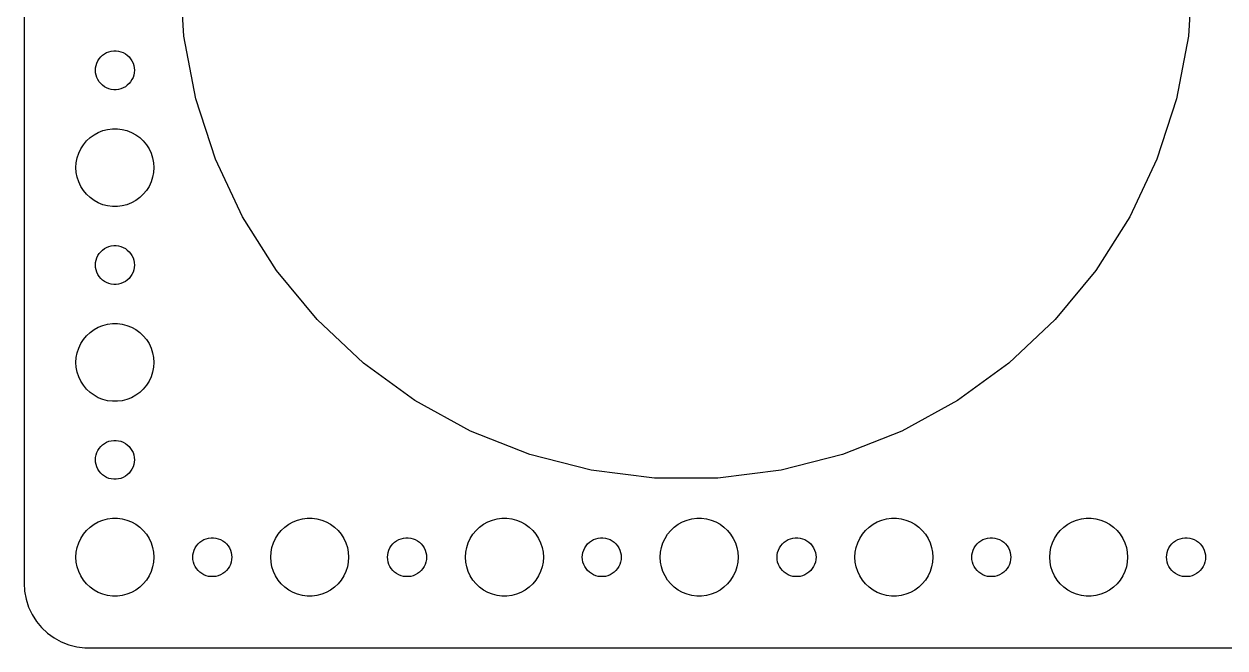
# Model space of a CAD drawing. Header units: metres. Extents: x -217 to 217, y -52 to 52.
# Drawn here: x -217 to -124.5, y -52 to -3.9 of the extents above; entities that cross this region are included whole.
import ezdxf

# ---------------------------------------------------------------- set-up
doc = ezdxf.new("R2010")
doc.units = ezdxf.units.M

msp = doc.modelspace()

# ---------------------------------------------------------------- linework, layer by layer
for p, q in [((-217, 47), (-217, -47)), ((-204.692, -4.88799), (-205, 0)), ((-127, 0), (-127.308, -4.88799)), ((-203.775, -9.6989), (-204.692, -4.88799)), ((-127.308, -4.88799), (-128.225, -9.6989)), ((-211.214, -6.61832), (-211.093, -6.47318)), ((-211.093, -6.47318), (-210.956, -6.34422)), ((-210.956, -6.34422), (-210.804, -6.23351)), ((-210.804, -6.23351), (-210.639, -6.14275)), ((-210.639, -6.14275), (-210.464, -6.07341)), ((-210.464, -6.07341), (-210.281, -6.02657)), ((-210.281, -6.02657), (-210.094, -6.00294)), ((-210.094, -6.00294), (-209.906, -6.00294)), ((-209.906, -6.00294), (-209.719, -6.02657)), ((-209.719, -6.02657), (-209.536, -6.07341)), ((-209.536, -6.07341), (-209.361, -6.14275)), ((-209.361, -6.14275), (-209.196, -6.23351)), ((-209.196, -6.23351), (-209.044, -6.34422)), ((-209.044, -6.34422), (-208.907, -6.47318)), ((-208.907, -6.47318), (-208.786, -6.61832)), ((-211.5, -7.5), (-211.488, -7.312)), ((-211.488, -7.312), (-211.453, -7.12695)), ((-211.453, -7.12695), (-211.395, -6.9478)), ((-211.395, -6.9478), (-211.314, -6.77736)), ((-211.314, -6.77736), (-211.214, -6.61832)), ((-208.786, -6.61832), (-208.686, -6.77736)), ((-208.686, -6.77736), (-208.605, -6.9478)), ((-208.605, -6.9478), (-208.547, -7.12695)), ((-208.547, -7.12695), (-208.512, -7.312)), ((-208.512, -7.312), (-208.5, -7.5)), ((-211.488, -7.68799), (-211.5, -7.5)), ((-211.453, -7.87303), (-211.488, -7.68799)), ((-211.395, -8.05219), (-211.453, -7.87303)), ((-211.314, -8.22263), (-211.395, -8.05219)), ((-211.214, -8.38167), (-211.314, -8.22263)), ((-208.686, -8.22263), (-208.786, -8.38167)), ((-208.605, -8.05219), (-208.686, -8.22263)), ((-208.547, -7.87303), (-208.605, -8.05219)), ((-208.512, -7.68799), (-208.547, -7.87303)), ((-208.5, -7.5), (-208.512, -7.68799)), ((-211.093, -8.52681), (-211.214, -8.38167)), ((-210.956, -8.65576), (-211.093, -8.52681)), ((-210.804, -8.76648), (-210.956, -8.65576)), ((-210.639, -8.85724), (-210.804, -8.76648)), ((-210.464, -8.92657), (-210.639, -8.85724)), ((-210.281, -8.97342), (-210.464, -8.92657)), ((-210.094, -8.99704), (-210.281, -8.97342)), ((-209.906, -8.99704), (-210.094, -8.99704)), ((-209.719, -8.97342), (-209.906, -8.99704)), ((-209.536, -8.92657), (-209.719, -8.97342)), ((-209.361, -8.85724), (-209.536, -8.92657)), ((-209.196, -8.76648), (-209.361, -8.85724)), ((-209.044, -8.65576), (-209.196, -8.76648)), ((-208.907, -8.52681), (-209.044, -8.65576)), ((-208.786, -8.38167), (-208.907, -8.52681)), ((-202.261, -14.3569), (-203.775, -9.6989)), ((-128.225, -9.6989), (-129.739, -14.3569)), ((-210.562, -12.0531), (-210.188, -12.0059)), ((-210.188, -12.0059), (-209.812, -12.0059)), ((-209.812, -12.0059), (-209.438, -12.0531)), ((-212.427, -13.2366), (-212.187, -12.9464)), ((-212.187, -12.9464), (-211.912, -12.6884)), ((-211.912, -12.6884), (-211.607, -12.467)), ((-211.607, -12.467), (-211.277, -12.2855)), ((-211.277, -12.2855), (-210.927, -12.1468)), ((-210.927, -12.1468), (-210.562, -12.0531)), ((-209.438, -12.0531), (-209.073, -12.1468)), ((-209.073, -12.1468), (-208.723, -12.2855)), ((-208.723, -12.2855), (-208.393, -12.467)), ((-208.393, -12.467), (-208.088, -12.6884)), ((-208.088, -12.6884), (-207.813, -12.9464)), ((-207.813, -12.9464), (-207.573, -13.2366)), ((-212.789, -13.8956), (-212.629, -13.5547)), ((-212.629, -13.5547), (-212.427, -13.2366)), ((-207.573, -13.2366), (-207.371, -13.5547)), ((-207.371, -13.5547), (-207.211, -13.8956)), ((-213, -15), (-212.976, -14.624)), ((-212.976, -14.624), (-212.906, -14.2539)), ((-212.906, -14.2539), (-212.789, -13.8956)), ((-207.211, -13.8956), (-207.094, -14.2539)), ((-207.094, -14.2539), (-207.024, -14.624)), ((-207.024, -14.624), (-207, -15)), ((-200.176, -18.7884), (-202.261, -14.3569)), ((-129.739, -14.3569), (-131.824, -18.7884)), ((-212.976, -15.376), (-213, -15)), ((-212.906, -15.7461), (-212.976, -15.376)), ((-207.024, -15.376), (-207.094, -15.7461)), ((-207, -15), (-207.024, -15.376)), ((-212.789, -16.1044), (-212.906, -15.7461)), ((-212.629, -16.4453), (-212.789, -16.1044)), ((-212.427, -16.7634), (-212.629, -16.4453)), ((-207.371, -16.4453), (-207.573, -16.7634)), ((-207.211, -16.1044), (-207.371, -16.4453)), ((-207.094, -15.7461), (-207.211, -16.1044)), ((-212.187, -17.0536), (-212.427, -16.7634)), ((-211.912, -17.3115), (-212.187, -17.0536)), ((-211.607, -17.533), (-211.912, -17.3115)), ((-211.277, -17.7145), (-211.607, -17.533)), ((-208.393, -17.533), (-208.723, -17.7145)), ((-208.088, -17.3115), (-208.393, -17.533)), ((-207.813, -17.0536), (-208.088, -17.3115)), ((-207.573, -16.7634), (-207.813, -17.0536)), ((-210.927, -17.8532), (-211.277, -17.7145)), ((-210.562, -17.9469), (-210.927, -17.8532)), ((-210.188, -17.9941), (-210.562, -17.9469)), ((-209.812, -17.9941), (-210.188, -17.9941)), ((-209.438, -17.9469), (-209.812, -17.9941)), ((-209.073, -17.8532), (-209.438, -17.9469)), ((-208.723, -17.7145), (-209.073, -17.8532)), ((-197.552, -22.9236), (-200.176, -18.7884)), ((-131.824, -18.7884), (-134.448, -22.9236)), ((-210.956, -21.3442), (-210.804, -21.2335)), ((-210.804, -21.2335), (-210.639, -21.1427)), ((-210.639, -21.1427), (-210.464, -21.0734)), ((-210.464, -21.0734), (-210.281, -21.0266)), ((-210.281, -21.0266), (-210.094, -21.003)), ((-210.094, -21.003), (-209.906, -21.003)), ((-209.906, -21.003), (-209.719, -21.0266)), ((-209.719, -21.0266), (-209.536, -21.0734)), ((-209.536, -21.0734), (-209.361, -21.1427)), ((-209.361, -21.1427), (-209.196, -21.2335)), ((-209.196, -21.2335), (-209.044, -21.3442)), ((-211.488, -22.312), (-211.453, -22.127)), ((-211.453, -22.127), (-211.395, -21.9478)), ((-211.395, -21.9478), (-211.314, -21.7774)), ((-211.314, -21.7774), (-211.214, -21.6183)), ((-211.214, -21.6183), (-211.093, -21.4732)), ((-211.093, -21.4732), (-210.956, -21.3442)), ((-209.044, -21.3442), (-208.907, -21.4732)), ((-208.907, -21.4732), (-208.786, -21.6183)), ((-208.786, -21.6183), (-208.686, -21.7774)), ((-208.686, -21.7774), (-208.605, -21.9478)), ((-208.605, -21.9478), (-208.547, -22.127)), ((-208.547, -22.127), (-208.512, -22.312)), ((-211.5, -22.5), (-211.488, -22.312)), ((-211.488, -22.688), (-211.5, -22.5)), ((-211.453, -22.873), (-211.488, -22.688)), ((-211.395, -23.0522), (-211.453, -22.873)), ((-211.314, -23.2226), (-211.395, -23.0522)), ((-208.605, -23.0522), (-208.686, -23.2226)), ((-208.547, -22.873), (-208.605, -23.0522)), ((-208.512, -22.688), (-208.547, -22.873)), ((-208.512, -22.312), (-208.5, -22.5)), ((-208.5, -22.5), (-208.512, -22.688)), ((-194.43, -26.6973), (-197.552, -22.9236)), ((-134.448, -22.9236), (-137.57, -26.6973)), ((-211.214, -23.3817), (-211.314, -23.2226)), ((-211.093, -23.5268), (-211.214, -23.3817)), ((-210.956, -23.6558), (-211.093, -23.5268)), ((-210.804, -23.7665), (-210.956, -23.6558)), ((-210.639, -23.8572), (-210.804, -23.7665)), ((-210.464, -23.9266), (-210.639, -23.8572)), ((-210.281, -23.9734), (-210.464, -23.9266)), ((-210.094, -23.997), (-210.281, -23.9734)), ((-209.906, -23.997), (-210.094, -23.997)), ((-209.719, -23.9734), (-209.906, -23.997)), ((-209.536, -23.9266), (-209.719, -23.9734)), ((-209.361, -23.8572), (-209.536, -23.9266)), ((-209.196, -23.7665), (-209.361, -23.8572)), ((-209.044, -23.6558), (-209.196, -23.7665)), ((-208.907, -23.5268), (-209.044, -23.6558)), ((-208.786, -23.3817), (-208.907, -23.5268)), ((-208.686, -23.2226), (-208.786, -23.3817)), ((-190.86, -30.05), (-194.43, -26.6973)), ((-137.57, -26.6973), (-141.14, -30.05)), ((-212.187, -27.9464), (-211.912, -27.6884)), ((-211.912, -27.6884), (-211.607, -27.467)), ((-211.607, -27.467), (-211.277, -27.2855)), ((-211.277, -27.2855), (-210.927, -27.1468)), ((-210.927, -27.1468), (-210.562, -27.0531)), ((-210.562, -27.0531), (-210.188, -27.0059)), ((-210.188, -27.0059), (-209.812, -27.0059)), ((-209.812, -27.0059), (-209.438, -27.0531)), ((-209.438, -27.0531), (-209.073, -27.1468)), ((-209.073, -27.1468), (-208.723, -27.2855)), ((-208.723, -27.2855), (-208.393, -27.467)), ((-208.393, -27.467), (-208.088, -27.6884)), ((-208.088, -27.6884), (-207.813, -27.9464)), ((-212.789, -28.8956), (-212.629, -28.5547)), ((-212.629, -28.5547), (-212.427, -28.2366)), ((-212.427, -28.2366), (-212.187, -27.9464)), ((-207.813, -27.9464), (-207.573, -28.2366)), ((-207.573, -28.2366), (-207.371, -28.5547)), ((-207.371, -28.5547), (-207.211, -28.8956)), ((-212.976, -29.624), (-212.906, -29.2539)), ((-212.906, -29.2539), (-212.789, -28.8956)), ((-207.211, -28.8956), (-207.094, -29.2539)), ((-207.094, -29.2539), (-207.024, -29.624)), ((-213, -30), (-212.976, -29.624)), ((-212.976, -30.376), (-213, -30)), ((-212.906, -30.7461), (-212.976, -30.376)), ((-207.024, -30.376), (-207.094, -30.7461)), ((-207.024, -29.624), (-207, -30)), ((-207, -30), (-207.024, -30.376)), ((-186.897, -32.9288), (-190.86, -30.05)), ((-141.14, -30.05), (-145.103, -32.9288)), ((-212.789, -31.1044), (-212.906, -30.7461)), ((-212.629, -31.4453), (-212.789, -31.1044)), ((-212.427, -31.7634), (-212.629, -31.4453)), ((-207.371, -31.4453), (-207.573, -31.7634)), ((-207.211, -31.1044), (-207.371, -31.4453)), ((-207.094, -30.7461), (-207.211, -31.1044)), ((-212.187, -32.0536), (-212.427, -31.7634)), ((-211.912, -32.3115), (-212.187, -32.0536)), ((-211.607, -32.533), (-211.912, -32.3115)), ((-208.088, -32.3115), (-208.393, -32.533)), ((-207.813, -32.0536), (-208.088, -32.3115)), ((-207.573, -31.7634), (-207.813, -32.0536)), ((-211.277, -32.7145), (-211.607, -32.533)), ((-210.927, -32.8532), (-211.277, -32.7145)), ((-210.562, -32.9469), (-210.927, -32.8532)), ((-210.188, -32.9941), (-210.562, -32.9469)), ((-209.812, -32.9941), (-210.188, -32.9941)), ((-209.438, -32.9469), (-209.812, -32.9941)), ((-209.073, -32.8532), (-209.438, -32.9469)), ((-208.723, -32.7145), (-209.073, -32.8532)), ((-208.393, -32.533), (-208.723, -32.7145)), ((-182.605, -35.2883), (-186.897, -32.9288)), ((-145.103, -32.9288), (-149.395, -35.2883)), ((-210.639, -36.1428), (-210.464, -36.0734)), ((-210.464, -36.0734), (-210.281, -36.0266)), ((-210.281, -36.0266), (-210.094, -36.003)), ((-210.094, -36.003), (-209.906, -36.003)), ((-209.906, -36.003), (-209.719, -36.0266)), ((-209.719, -36.0266), (-209.536, -36.0734)), ((-209.536, -36.0734), (-209.361, -36.1428)), ((-178.052, -37.0912), (-182.605, -35.2883)), ((-149.395, -35.2883), (-153.948, -37.0912)), ((-211.453, -37.127), (-211.395, -36.9478)), ((-211.395, -36.9478), (-211.314, -36.7774)), ((-211.314, -36.7774), (-211.214, -36.6183)), ((-211.214, -36.6183), (-211.093, -36.4732)), ((-211.093, -36.4732), (-210.956, -36.3442)), ((-210.956, -36.3442), (-210.804, -36.2335)), ((-210.804, -36.2335), (-210.639, -36.1428)), ((-209.361, -36.1428), (-209.196, -36.2335)), ((-209.196, -36.2335), (-209.044, -36.3442)), ((-209.044, -36.3442), (-208.907, -36.4732)), ((-208.907, -36.4732), (-208.786, -36.6183)), ((-208.786, -36.6183), (-208.686, -36.7774)), ((-208.686, -36.7774), (-208.605, -36.9478)), ((-208.605, -36.9478), (-208.547, -37.127)), ((-211.5, -37.5), (-211.488, -37.312)), ((-211.488, -37.688), (-211.5, -37.5)), ((-211.488, -37.312), (-211.453, -37.127)), ((-211.453, -37.873), (-211.488, -37.688)), ((-211.395, -38.0522), (-211.453, -37.873)), ((-208.547, -37.873), (-208.605, -38.0522)), ((-208.547, -37.127), (-208.512, -37.312)), ((-208.512, -37.688), (-208.547, -37.873)), ((-208.512, -37.312), (-208.5, -37.5)), ((-208.5, -37.5), (-208.512, -37.688)), ((-173.308, -38.3092), (-178.052, -37.0912)), ((-153.948, -37.0912), (-158.692, -38.3092)), ((-211.314, -38.2226), (-211.395, -38.0522)), ((-211.214, -38.3817), (-211.314, -38.2226)), ((-211.093, -38.5268), (-211.214, -38.3817)), ((-210.956, -38.6558), (-211.093, -38.5268)), ((-210.804, -38.7665), (-210.956, -38.6558)), ((-210.639, -38.8572), (-210.804, -38.7665)), ((-209.196, -38.7665), (-209.361, -38.8572)), ((-209.044, -38.6558), (-209.196, -38.7665)), ((-208.907, -38.5268), (-209.044, -38.6558)), ((-208.786, -38.3817), (-208.907, -38.5268)), ((-208.686, -38.2226), (-208.786, -38.3817)), ((-208.605, -38.0522), (-208.686, -38.2226)), ((-168.449, -38.923), (-173.308, -38.3092)), ((-158.692, -38.3092), (-163.551, -38.923)), ((-210.464, -38.9266), (-210.639, -38.8572)), ((-210.281, -38.9734), (-210.464, -38.9266)), ((-210.094, -38.997), (-210.281, -38.9734)), ((-209.906, -38.997), (-210.094, -38.997)), ((-209.719, -38.9734), (-209.906, -38.997)), ((-209.536, -38.9266), (-209.719, -38.9734)), ((-209.361, -38.8572), (-209.536, -38.9266)), ((-163.551, -38.923), (-168.449, -38.923)), ((-211.912, -42.6885), (-211.607, -42.467)), ((-211.607, -42.467), (-211.277, -42.2855)), ((-211.277, -42.2855), (-210.927, -42.1468)), ((-210.927, -42.1468), (-210.562, -42.0531)), ((-210.562, -42.0531), (-210.188, -42.0059)), ((-210.188, -42.0059), (-209.812, -42.0059)), ((-209.812, -42.0059), (-209.438, -42.0531)), ((-209.438, -42.0531), (-209.073, -42.1468)), ((-209.073, -42.1468), (-208.723, -42.2855)), ((-208.723, -42.2855), (-208.393, -42.467)), ((-208.393, -42.467), (-208.088, -42.6885)), ((-196.912, -42.6885), (-196.607, -42.467)), ((-196.607, -42.467), (-196.277, -42.2855)), ((-196.277, -42.2855), (-195.927, -42.1468)), ((-195.927, -42.1468), (-195.562, -42.0531)), ((-195.562, -42.0531), (-195.188, -42.0059)), ((-195.188, -42.0059), (-194.812, -42.0059)), ((-194.812, -42.0059), (-194.438, -42.0531)), ((-194.438, -42.0531), (-194.073, -42.1468)), ((-194.073, -42.1468), (-193.723, -42.2855)), ((-193.723, -42.2855), (-193.393, -42.467)), ((-193.393, -42.467), (-193.088, -42.6885)), ((-181.912, -42.6885), (-181.607, -42.467)), ((-181.607, -42.467), (-181.277, -42.2855)), ((-181.277, -42.2855), (-180.927, -42.1468)), ((-180.927, -42.1468), (-180.562, -42.0531)), ((-180.562, -42.0531), (-180.188, -42.0059)), ((-180.188, -42.0059), (-179.812, -42.0059)), ((-179.812, -42.0059), (-179.438, -42.0531)), ((-179.438, -42.0531), (-179.073, -42.1468)), ((-179.073, -42.1468), (-178.723, -42.2855)), ((-178.723, -42.2855), (-178.393, -42.467)), ((-178.393, -42.467), (-178.088, -42.6885)), ((-166.912, -42.6885), (-166.607, -42.467)), ((-166.607, -42.467), (-166.277, -42.2855)), ((-166.277, -42.2855), (-165.927, -42.1468)), ((-165.927, -42.1468), (-165.562, -42.0531)), ((-165.562, -42.0531), (-165.188, -42.0059)), ((-165.188, -42.0059), (-164.812, -42.0059)), ((-164.812, -42.0059), (-164.438, -42.0531)), ((-164.438, -42.0531), (-164.073, -42.1468)), ((-164.073, -42.1468), (-163.723, -42.2855)), ((-163.723, -42.2855), (-163.393, -42.467)), ((-163.393, -42.467), (-163.088, -42.6885)), ((-151.912, -42.6885), (-151.607, -42.467)), ((-151.607, -42.467), (-151.277, -42.2855)), ((-151.277, -42.2855), (-150.927, -42.1468)), ((-150.927, -42.1468), (-150.562, -42.0531)), ((-150.562, -42.0531), (-150.188, -42.0059)), ((-150.188, -42.0059), (-149.812, -42.0059)), ((-149.812, -42.0059), (-149.438, -42.0531)), ((-149.438, -42.0531), (-149.073, -42.1468)), ((-149.073, -42.1468), (-148.723, -42.2855)), ((-148.723, -42.2855), (-148.393, -42.467)), ((-148.393, -42.467), (-148.088, -42.6885)), ((-136.912, -42.6885), (-136.607, -42.467)), ((-136.607, -42.467), (-136.277, -42.2855)), ((-136.277, -42.2855), (-135.927, -42.1468)), ((-135.927, -42.1468), (-135.562, -42.0531)), ((-135.562, -42.0531), (-135.188, -42.0059)), ((-135.188, -42.0059), (-134.812, -42.0059)), ((-134.812, -42.0059), (-134.438, -42.0531)), ((-134.438, -42.0531), (-134.073, -42.1468)), ((-134.073, -42.1468), (-133.723, -42.2855)), ((-133.723, -42.2855), (-133.393, -42.467)), ((-133.393, -42.467), (-133.088, -42.6885)), ((-212.629, -43.5547), (-212.427, -43.2366)), ((-212.427, -43.2366), (-212.187, -42.9464)), ((-212.187, -42.9464), (-211.912, -42.6885)), ((-208.088, -42.6885), (-207.813, -42.9464)), ((-207.813, -42.9464), (-207.573, -43.2366)), ((-207.573, -43.2366), (-207.371, -43.5547)), ((-197.629, -43.5547), (-197.427, -43.2366)), ((-197.427, -43.2366), (-197.187, -42.9464)), ((-197.187, -42.9464), (-196.912, -42.6885)), ((-193.088, -42.6885), (-192.813, -42.9464)), ((-192.813, -42.9464), (-192.573, -43.2366)), ((-192.573, -43.2366), (-192.371, -43.5547)), ((-182.629, -43.5547), (-182.427, -43.2366)), ((-182.427, -43.2366), (-182.187, -42.9464)), ((-182.187, -42.9464), (-181.912, -42.6885)), ((-178.088, -42.6885), (-177.813, -42.9464)), ((-177.813, -42.9464), (-177.573, -43.2366)), ((-177.573, -43.2366), (-177.371, -43.5547)), ((-167.629, -43.5547), (-167.427, -43.2366)), ((-167.427, -43.2366), (-167.187, -42.9464)), ((-167.187, -42.9464), (-166.912, -42.6885)), ((-163.088, -42.6885), (-162.813, -42.9464)), ((-162.813, -42.9464), (-162.573, -43.2366)), ((-162.573, -43.2366), (-162.371, -43.5547)), ((-152.629, -43.5547), (-152.427, -43.2366)), ((-152.427, -43.2366), (-152.187, -42.9464)), ((-152.187, -42.9464), (-151.912, -42.6885)), ((-148.088, -42.6885), (-147.813, -42.9464)), ((-147.813, -42.9464), (-147.573, -43.2366)), ((-147.573, -43.2366), (-147.371, -43.5547)), ((-137.629, -43.5547), (-137.427, -43.2366)), ((-137.427, -43.2366), (-137.187, -42.9464)), ((-137.187, -42.9464), (-136.912, -42.6885)), ((-133.088, -42.6885), (-132.813, -42.9464)), ((-132.813, -42.9464), (-132.573, -43.2366)), ((-132.573, -43.2366), (-132.371, -43.5547)), ((-212.976, -44.624), (-212.906, -44.2539)), ((-212.906, -44.2539), (-212.789, -43.8956)), ((-212.789, -43.8956), (-212.629, -43.5547)), ((-207.371, -43.5547), (-207.211, -43.8956)), ((-207.211, -43.8956), (-207.094, -44.2539)), ((-207.094, -44.2539), (-207.024, -44.624)), ((-203.895, -44.4478), (-203.814, -44.2774)), ((-203.814, -44.2774), (-203.714, -44.1183)), ((-203.714, -44.1183), (-203.593, -43.9732)), ((-203.593, -43.9732), (-203.456, -43.8442)), ((-203.456, -43.8442), (-203.304, -43.7335)), ((-203.304, -43.7335), (-203.139, -43.6428)), ((-203.139, -43.6428), (-202.964, -43.5734)), ((-202.964, -43.5734), (-202.781, -43.5266)), ((-202.781, -43.5266), (-202.594, -43.503)), ((-202.594, -43.503), (-202.406, -43.503)), ((-202.406, -43.503), (-202.219, -43.5266)), ((-202.219, -43.5266), (-202.036, -43.5734)), ((-202.036, -43.5734), (-201.861, -43.6428)), ((-201.861, -43.6428), (-201.696, -43.7335)), ((-201.696, -43.7335), (-201.544, -43.8442)), ((-201.544, -43.8442), (-201.407, -43.9732)), ((-201.407, -43.9732), (-201.286, -44.1183)), ((-201.286, -44.1183), (-201.186, -44.2774)), ((-201.186, -44.2774), (-201.105, -44.4478)), ((-197.976, -44.624), (-197.906, -44.2539)), ((-197.906, -44.2539), (-197.789, -43.8956)), ((-197.789, -43.8956), (-197.629, -43.5547)), ((-192.371, -43.5547), (-192.211, -43.8956)), ((-192.211, -43.8956), (-192.094, -44.2539)), ((-192.094, -44.2539), (-192.024, -44.624)), ((-188.895, -44.4478), (-188.814, -44.2774)), ((-188.814, -44.2774), (-188.714, -44.1183)), ((-188.714, -44.1183), (-188.593, -43.9732)), ((-188.593, -43.9732), (-188.456, -43.8442)), ((-188.456, -43.8442), (-188.304, -43.7335)), ((-188.304, -43.7335), (-188.139, -43.6428)), ((-188.139, -43.6428), (-187.964, -43.5734)), ((-187.964, -43.5734), (-187.781, -43.5266)), ((-187.781, -43.5266), (-187.594, -43.503)), ((-187.594, -43.503), (-187.406, -43.503)), ((-187.406, -43.503), (-187.219, -43.5266)), ((-187.219, -43.5266), (-187.036, -43.5734)), ((-187.036, -43.5734), (-186.861, -43.6428)), ((-186.861, -43.6428), (-186.696, -43.7335)), ((-186.696, -43.7335), (-186.544, -43.8442)), ((-186.544, -43.8442), (-186.407, -43.9732)), ((-186.407, -43.9732), (-186.286, -44.1183)), ((-186.286, -44.1183), (-186.186, -44.2774)), ((-186.186, -44.2774), (-186.105, -44.4478)), ((-182.976, -44.624), (-182.906, -44.2539)), ((-182.906, -44.2539), (-182.789, -43.8956)), ((-182.789, -43.8956), (-182.629, -43.5547)), ((-177.371, -43.5547), (-177.211, -43.8956)), ((-177.211, -43.8956), (-177.094, -44.2539)), ((-177.094, -44.2539), (-177.024, -44.624)), ((-173.895, -44.4478), (-173.814, -44.2774)), ((-173.814, -44.2774), (-173.714, -44.1183)), ((-173.714, -44.1183), (-173.593, -43.9732)), ((-173.593, -43.9732), (-173.456, -43.8442)), ((-173.456, -43.8442), (-173.304, -43.7335)), ((-173.304, -43.7335), (-173.139, -43.6428)), ((-173.139, -43.6428), (-172.964, -43.5734)), ((-172.964, -43.5734), (-172.781, -43.5266)), ((-172.781, -43.5266), (-172.594, -43.503)), ((-172.594, -43.503), (-172.406, -43.503)), ((-172.406, -43.503), (-172.219, -43.5266)), ((-172.219, -43.5266), (-172.036, -43.5734)), ((-172.036, -43.5734), (-171.861, -43.6428)), ((-171.861, -43.6428), (-171.696, -43.7335)), ((-171.696, -43.7335), (-171.544, -43.8442)), ((-171.544, -43.8442), (-171.407, -43.9732)), ((-171.407, -43.9732), (-171.286, -44.1183)), ((-171.286, -44.1183), (-171.186, -44.2774)), ((-171.186, -44.2774), (-171.105, -44.4478)), ((-167.976, -44.624), (-167.906, -44.2539)), ((-167.906, -44.2539), (-167.789, -43.8956)), ((-167.789, -43.8956), (-167.629, -43.5547)), ((-162.371, -43.5547), (-162.211, -43.8956)), ((-162.211, -43.8956), (-162.094, -44.2539)), ((-162.094, -44.2539), (-162.024, -44.624)), ((-158.895, -44.4478), (-158.814, -44.2774)), ((-158.814, -44.2774), (-158.714, -44.1183)), ((-158.714, -44.1183), (-158.593, -43.9732)), ((-158.593, -43.9732), (-158.456, -43.8442)), ((-158.456, -43.8442), (-158.304, -43.7335)), ((-158.304, -43.7335), (-158.139, -43.6428)), ((-158.139, -43.6428), (-157.964, -43.5734)), ((-157.964, -43.5734), (-157.781, -43.5266)), ((-157.781, -43.5266), (-157.594, -43.503)), ((-157.594, -43.503), (-157.406, -43.503)), ((-157.406, -43.503), (-157.219, -43.5266)), ((-157.219, -43.5266), (-157.036, -43.5734)), ((-157.036, -43.5734), (-156.861, -43.6428)), ((-156.861, -43.6428), (-156.696, -43.7335)), ((-156.696, -43.7335), (-156.544, -43.8442)), ((-156.544, -43.8442), (-156.407, -43.9732)), ((-156.407, -43.9732), (-156.286, -44.1183)), ((-156.286, -44.1183), (-156.186, -44.2774)), ((-156.186, -44.2774), (-156.105, -44.4478)), ((-152.976, -44.624), (-152.906, -44.2539)), ((-152.906, -44.2539), (-152.789, -43.8956)), ((-152.789, -43.8956), (-152.629, -43.5547)), ((-147.371, -43.5547), (-147.211, -43.8956)), ((-147.211, -43.8956), (-147.094, -44.2539)), ((-147.094, -44.2539), (-147.024, -44.624)), ((-143.895, -44.4478), (-143.814, -44.2774)), ((-143.814, -44.2774), (-143.714, -44.1183)), ((-143.714, -44.1183), (-143.593, -43.9732)), ((-143.593, -43.9732), (-143.456, -43.8442)), ((-143.456, -43.8442), (-143.304, -43.7335)), ((-143.304, -43.7335), (-143.139, -43.6428)), ((-143.139, -43.6428), (-142.964, -43.5734)), ((-142.964, -43.5734), (-142.781, -43.5266)), ((-142.781, -43.5266), (-142.594, -43.503)), ((-142.594, -43.503), (-142.406, -43.503)), ((-142.406, -43.503), (-142.219, -43.5266)), ((-142.219, -43.5266), (-142.036, -43.5734)), ((-142.036, -43.5734), (-141.861, -43.6428)), ((-141.861, -43.6428), (-141.696, -43.7335)), ((-141.696, -43.7335), (-141.544, -43.8442)), ((-141.544, -43.8442), (-141.407, -43.9732)), ((-141.407, -43.9732), (-141.286, -44.1183)), ((-141.286, -44.1183), (-141.186, -44.2774)), ((-141.186, -44.2774), (-141.105, -44.4478)), ((-137.976, -44.624), (-137.906, -44.2539)), ((-137.906, -44.2539), (-137.789, -43.8956)), ((-137.789, -43.8956), (-137.629, -43.5547)), ((-132.371, -43.5547), (-132.211, -43.8956)), ((-132.211, -43.8956), (-132.094, -44.2539)), ((-132.094, -44.2539), (-132.024, -44.624)), ((-128.895, -44.4478), (-128.814, -44.2774)), ((-128.814, -44.2774), (-128.714, -44.1183)), ((-128.714, -44.1183), (-128.593, -43.9732)), ((-128.593, -43.9732), (-128.456, -43.8442)), ((-128.456, -43.8442), (-128.304, -43.7335)), ((-128.304, -43.7335), (-128.139, -43.6428)), ((-128.139, -43.6428), (-127.964, -43.5734)), ((-127.964, -43.5734), (-127.781, -43.5266)), ((-127.781, -43.5266), (-127.594, -43.503)), ((-127.594, -43.503), (-127.406, -43.503)), ((-127.406, -43.503), (-127.219, -43.5266)), ((-127.219, -43.5266), (-127.036, -43.5734)), ((-127.036, -43.5734), (-126.861, -43.6428)), ((-126.861, -43.6428), (-126.696, -43.7335)), ((-126.696, -43.7335), (-126.544, -43.8442)), ((-126.544, -43.8442), (-126.407, -43.9732)), ((-126.407, -43.9732), (-126.286, -44.1183)), ((-126.286, -44.1183), (-126.186, -44.2774)), ((-126.186, -44.2774), (-126.105, -44.4478)), ((-213, -45), (-212.976, -44.624)), ((-212.976, -45.376), (-213, -45)), ((-207.024, -44.624), (-207, -45)), ((-207, -45), (-207.024, -45.376)), ((-204, -45), (-203.988, -44.812)), ((-203.988, -45.188), (-204, -45)), ((-203.988, -44.812), (-203.953, -44.627)), ((-203.953, -45.373), (-203.988, -45.188)), ((-203.953, -44.627), (-203.895, -44.4478)), ((-201.105, -44.4478), (-201.047, -44.627)), ((-201.047, -44.627), (-201.012, -44.812)), ((-201.012, -45.188), (-201.047, -45.373)), ((-201.012, -44.812), (-201, -45)), ((-201, -45), (-201.012, -45.188)), ((-198, -45), (-197.976, -44.624)), ((-197.976, -45.376), (-198, -45)), ((-192.024, -44.624), (-192, -45)), ((-192, -45), (-192.024, -45.376)), ((-189, -45), (-188.988, -44.812)), ((-188.988, -45.188), (-189, -45)), ((-188.988, -44.812), (-188.953, -44.627)), ((-188.953, -45.373), (-188.988, -45.188)), ((-188.953, -44.627), (-188.895, -44.4478)), ((-186.105, -44.4478), (-186.047, -44.627)), ((-186.047, -44.627), (-186.012, -44.812)), ((-186.012, -45.188), (-186.047, -45.373)), ((-186.012, -44.812), (-186, -45)), ((-186, -45), (-186.012, -45.188)), ((-183, -45), (-182.976, -44.624)), ((-182.976, -45.376), (-183, -45)), ((-177.024, -44.624), (-177, -45)), ((-177, -45), (-177.024, -45.376)), ((-174, -45), (-173.988, -44.812)), ((-173.988, -45.188), (-174, -45)), ((-173.988, -44.812), (-173.953, -44.627)), ((-173.953, -45.373), (-173.988, -45.188)), ((-173.953, -44.627), (-173.895, -44.4478)), ((-171.105, -44.4478), (-171.047, -44.627)), ((-171.047, -44.627), (-171.012, -44.812)), ((-171.012, -45.188), (-171.047, -45.373)), ((-171.012, -44.812), (-171, -45)), ((-171, -45), (-171.012, -45.188)), ((-168, -45), (-167.976, -44.624)), ((-167.976, -45.376), (-168, -45)), ((-162.024, -44.624), (-162, -45)), ((-162, -45), (-162.024, -45.376)), ((-159, -45), (-158.988, -44.812)), ((-158.988, -45.188), (-159, -45)), ((-158.988, -44.812), (-158.953, -44.627)), ((-158.953, -45.373), (-158.988, -45.188)), ((-158.953, -44.627), (-158.895, -44.4478)), ((-156.105, -44.4478), (-156.047, -44.627)), ((-156.047, -44.627), (-156.012, -44.812)), ((-156.012, -45.188), (-156.047, -45.373)), ((-156.012, -44.812), (-156, -45)), ((-156, -45), (-156.012, -45.188)), ((-153, -45), (-152.976, -44.624)), ((-152.976, -45.376), (-153, -45)), ((-147.024, -44.624), (-147, -45)), ((-147, -45), (-147.024, -45.376)), ((-144, -45), (-143.988, -44.812)), ((-143.988, -45.188), (-144, -45)), ((-143.988, -44.812), (-143.953, -44.627)), ((-143.953, -45.373), (-143.988, -45.188)), ((-143.953, -44.627), (-143.895, -44.4478)), ((-141.105, -44.4478), (-141.047, -44.627)), ((-141.047, -44.627), (-141.012, -44.812)), ((-141.012, -45.188), (-141.047, -45.373)), ((-141.012, -44.812), (-141, -45)), ((-141, -45), (-141.012, -45.188)), ((-138, -45), (-137.976, -44.624)), ((-137.976, -45.376), (-138, -45)), ((-132.024, -44.624), (-132, -45)), ((-132, -45), (-132.024, -45.376)), ((-129, -45), (-128.988, -44.812)), ((-128.988, -45.188), (-129, -45)), ((-128.988, -44.812), (-128.953, -44.627)), ((-128.953, -45.373), (-128.988, -45.188)), ((-128.953, -44.627), (-128.895, -44.4478)), ((-126.105, -44.4478), (-126.047, -44.627)), ((-126.047, -44.627), (-126.012, -44.812)), ((-126.012, -45.188), (-126.047, -45.373)), ((-126.012, -44.812), (-126, -45)), ((-126, -45), (-126.012, -45.188)), ((-212.906, -45.7461), (-212.976, -45.376)), ((-212.789, -46.1044), (-212.906, -45.7461)), ((-212.629, -46.4453), (-212.789, -46.1044)), ((-207.211, -46.1044), (-207.371, -46.4453)), ((-207.094, -45.7461), (-207.211, -46.1044)), ((-207.024, -45.376), (-207.094, -45.7461)), ((-203.895, -45.5522), (-203.953, -45.373)), ((-203.814, -45.7226), (-203.895, -45.5522)), ((-203.714, -45.8817), (-203.814, -45.7226)), ((-203.593, -46.0268), (-203.714, -45.8817)), ((-203.456, -46.1558), (-203.593, -46.0268)), ((-203.304, -46.2665), (-203.456, -46.1558)), ((-201.544, -46.1558), (-201.696, -46.2665)), ((-201.407, -46.0268), (-201.544, -46.1558)), ((-201.286, -45.8817), (-201.407, -46.0268)), ((-201.186, -45.7226), (-201.286, -45.8817)), ((-201.105, -45.5522), (-201.186, -45.7226)), ((-201.047, -45.373), (-201.105, -45.5522)), ((-197.906, -45.7461), (-197.976, -45.376)), ((-197.789, -46.1044), (-197.906, -45.7461)), ((-197.629, -46.4453), (-197.789, -46.1044)), ((-192.211, -46.1044), (-192.371, -46.4453)), ((-192.094, -45.7461), (-192.211, -46.1044)), ((-192.024, -45.376), (-192.094, -45.7461)), ((-188.895, -45.5522), (-188.953, -45.373)), ((-188.814, -45.7226), (-188.895, -45.5522)), ((-188.714, -45.8817), (-188.814, -45.7226)), ((-188.593, -46.0268), (-188.714, -45.8817)), ((-188.456, -46.1558), (-188.593, -46.0268)), ((-188.304, -46.2665), (-188.456, -46.1558)), ((-186.544, -46.1558), (-186.696, -46.2665)), ((-186.407, -46.0268), (-186.544, -46.1558)), ((-186.286, -45.8817), (-186.407, -46.0268)), ((-186.186, -45.7226), (-186.286, -45.8817)), ((-186.105, -45.5522), (-186.186, -45.7226)), ((-186.047, -45.373), (-186.105, -45.5522)), ((-182.906, -45.7461), (-182.976, -45.376)), ((-182.789, -46.1044), (-182.906, -45.7461)), ((-182.629, -46.4453), (-182.789, -46.1044)), ((-177.211, -46.1044), (-177.371, -46.4453)), ((-177.094, -45.7461), (-177.211, -46.1044)), ((-177.024, -45.376), (-177.094, -45.7461)), ((-173.895, -45.5522), (-173.953, -45.373)), ((-173.814, -45.7226), (-173.895, -45.5522)), ((-173.714, -45.8817), (-173.814, -45.7226)), ((-173.593, -46.0268), (-173.714, -45.8817)), ((-173.456, -46.1558), (-173.593, -46.0268)), ((-173.304, -46.2665), (-173.456, -46.1558)), ((-171.544, -46.1558), (-171.696, -46.2665)), ((-171.407, -46.0268), (-171.544, -46.1558)), ((-171.286, -45.8817), (-171.407, -46.0268)), ((-171.186, -45.7226), (-171.286, -45.8817)), ((-171.105, -45.5522), (-171.186, -45.7226)), ((-171.047, -45.373), (-171.105, -45.5522)), ((-167.906, -45.7461), (-167.976, -45.376)), ((-167.789, -46.1044), (-167.906, -45.7461)), ((-167.629, -46.4453), (-167.789, -46.1044)), ((-162.211, -46.1044), (-162.371, -46.4453)), ((-162.094, -45.7461), (-162.211, -46.1044)), ((-162.024, -45.376), (-162.094, -45.7461)), ((-158.895, -45.5522), (-158.953, -45.373)), ((-158.814, -45.7226), (-158.895, -45.5522)), ((-158.714, -45.8817), (-158.814, -45.7226)), ((-158.593, -46.0268), (-158.714, -45.8817)), ((-158.456, -46.1558), (-158.593, -46.0268)), ((-158.304, -46.2665), (-158.456, -46.1558)), ((-156.544, -46.1558), (-156.696, -46.2665)), ((-156.407, -46.0268), (-156.544, -46.1558)), ((-156.286, -45.8817), (-156.407, -46.0268)), ((-156.186, -45.7226), (-156.286, -45.8817)), ((-156.105, -45.5522), (-156.186, -45.7226)), ((-156.047, -45.373), (-156.105, -45.5522)), ((-152.906, -45.7461), (-152.976, -45.376)), ((-152.789, -46.1044), (-152.906, -45.7461)), ((-152.629, -46.4453), (-152.789, -46.1044)), ((-147.211, -46.1044), (-147.371, -46.4453)), ((-147.094, -45.7461), (-147.211, -46.1044)), ((-147.024, -45.376), (-147.094, -45.7461)), ((-143.895, -45.5522), (-143.953, -45.373)), ((-143.814, -45.7226), (-143.895, -45.5522)), ((-143.714, -45.8817), (-143.814, -45.7226)), ((-143.593, -46.0268), (-143.714, -45.8817)), ((-143.456, -46.1558), (-143.593, -46.0268)), ((-143.304, -46.2665), (-143.456, -46.1558)), ((-141.544, -46.1558), (-141.696, -46.2665)), ((-141.407, -46.0268), (-141.544, -46.1558)), ((-141.286, -45.8817), (-141.407, -46.0268)), ((-141.186, -45.7226), (-141.286, -45.8817)), ((-141.105, -45.5522), (-141.186, -45.7226)), ((-141.047, -45.373), (-141.105, -45.5522)), ((-137.906, -45.7461), (-137.976, -45.376)), ((-137.789, -46.1044), (-137.906, -45.7461)), ((-137.629, -46.4453), (-137.789, -46.1044)), ((-132.211, -46.1044), (-132.371, -46.4453)), ((-132.094, -45.7461), (-132.211, -46.1044)), ((-132.024, -45.376), (-132.094, -45.7461)), ((-128.895, -45.5522), (-128.953, -45.373)), ((-128.814, -45.7226), (-128.895, -45.5522)), ((-128.714, -45.8817), (-128.814, -45.7226)), ((-128.593, -46.0268), (-128.714, -45.8817)), ((-128.456, -46.1558), (-128.593, -46.0268)), ((-128.304, -46.2665), (-128.456, -46.1558)), ((-126.544, -46.1558), (-126.696, -46.2665)), ((-126.407, -46.0268), (-126.544, -46.1558)), ((-126.286, -45.8817), (-126.407, -46.0268)), ((-126.186, -45.7226), (-126.286, -45.8817)), ((-126.105, -45.5522), (-126.186, -45.7226)), ((-126.047, -45.373), (-126.105, -45.5522)), ((-217, -47), (-216.961, -47.6267)), ((-212.427, -46.7634), (-212.629, -46.4453)), ((-212.187, -47.0536), (-212.427, -46.7634)), ((-211.912, -47.3115), (-212.187, -47.0536)), ((-207.813, -47.0536), (-208.088, -47.3115)), ((-207.573, -46.7634), (-207.813, -47.0536)), ((-207.371, -46.4453), (-207.573, -46.7634)), ((-203.139, -46.3572), (-203.304, -46.2665)), ((-202.964, -46.4266), (-203.139, -46.3572)), ((-202.781, -46.4734), (-202.964, -46.4266)), ((-202.594, -46.497), (-202.781, -46.4734)), ((-202.406, -46.497), (-202.594, -46.497)), ((-202.219, -46.4734), (-202.406, -46.497)), ((-202.036, -46.4266), (-202.219, -46.4734)), ((-201.861, -46.3572), (-202.036, -46.4266)), ((-201.696, -46.2665), (-201.861, -46.3572)), ((-197.427, -46.7634), (-197.629, -46.4453)), ((-197.187, -47.0536), (-197.427, -46.7634)), ((-196.912, -47.3115), (-197.187, -47.0536)), ((-192.813, -47.0536), (-193.088, -47.3115)), ((-192.573, -46.7634), (-192.813, -47.0536)), ((-192.371, -46.4453), (-192.573, -46.7634)), ((-188.139, -46.3572), (-188.304, -46.2665)), ((-187.964, -46.4266), (-188.139, -46.3572)), ((-187.781, -46.4734), (-187.964, -46.4266)), ((-187.594, -46.497), (-187.781, -46.4734)), ((-187.406, -46.497), (-187.594, -46.497)), ((-187.219, -46.4734), (-187.406, -46.497)), ((-187.036, -46.4266), (-187.219, -46.4734)), ((-186.861, -46.3572), (-187.036, -46.4266)), ((-186.696, -46.2665), (-186.861, -46.3572)), ((-182.427, -46.7634), (-182.629, -46.4453)), ((-182.187, -47.0536), (-182.427, -46.7634)), ((-181.912, -47.3115), (-182.187, -47.0536)), ((-177.813, -47.0536), (-178.088, -47.3115)), ((-177.573, -46.7634), (-177.813, -47.0536)), ((-177.371, -46.4453), (-177.573, -46.7634)), ((-173.139, -46.3572), (-173.304, -46.2665)), ((-172.964, -46.4266), (-173.139, -46.3572)), ((-172.781, -46.4734), (-172.964, -46.4266)), ((-172.594, -46.497), (-172.781, -46.4734)), ((-172.406, -46.497), (-172.594, -46.497)), ((-172.219, -46.4734), (-172.406, -46.497)), ((-172.036, -46.4266), (-172.219, -46.4734)), ((-171.861, -46.3572), (-172.036, -46.4266)), ((-171.696, -46.2665), (-171.861, -46.3572)), ((-167.427, -46.7634), (-167.629, -46.4453)), ((-167.187, -47.0536), (-167.427, -46.7634)), ((-166.912, -47.3115), (-167.187, -47.0536)), ((-162.813, -47.0536), (-163.088, -47.3115)), ((-162.573, -46.7634), (-162.813, -47.0536)), ((-162.371, -46.4453), (-162.573, -46.7634)), ((-158.139, -46.3572), (-158.304, -46.2665)), ((-157.964, -46.4266), (-158.139, -46.3572)), ((-157.781, -46.4734), (-157.964, -46.4266)), ((-157.594, -46.497), (-157.781, -46.4734)), ((-157.406, -46.497), (-157.594, -46.497)), ((-157.219, -46.4734), (-157.406, -46.497)), ((-157.036, -46.4266), (-157.219, -46.4734)), ((-156.861, -46.3572), (-157.036, -46.4266)), ((-156.696, -46.2665), (-156.861, -46.3572)), ((-152.427, -46.7634), (-152.629, -46.4453)), ((-152.187, -47.0536), (-152.427, -46.7634)), ((-151.912, -47.3115), (-152.187, -47.0536)), ((-147.813, -47.0536), (-148.088, -47.3115)), ((-147.573, -46.7634), (-147.813, -47.0536)), ((-147.371, -46.4453), (-147.573, -46.7634)), ((-143.139, -46.3572), (-143.304, -46.2665)), ((-142.964, -46.4266), (-143.139, -46.3572)), ((-142.781, -46.4734), (-142.964, -46.4266)), ((-142.594, -46.497), (-142.781, -46.4734)), ((-142.406, -46.497), (-142.594, -46.497)), ((-142.219, -46.4734), (-142.406, -46.497)), ((-142.036, -46.4266), (-142.219, -46.4734)), ((-141.861, -46.3572), (-142.036, -46.4266)), ((-141.696, -46.2665), (-141.861, -46.3572)), ((-137.427, -46.7634), (-137.629, -46.4453)), ((-137.187, -47.0536), (-137.427, -46.7634)), ((-136.912, -47.3115), (-137.187, -47.0536)), ((-132.813, -47.0536), (-133.088, -47.3115)), ((-132.573, -46.7634), (-132.813, -47.0536)), ((-132.371, -46.4453), (-132.573, -46.7634)), ((-128.139, -46.3572), (-128.304, -46.2665)), ((-127.964, -46.4266), (-128.139, -46.3572)), ((-127.781, -46.4734), (-127.964, -46.4266)), ((-127.594, -46.497), (-127.781, -46.4734)), ((-127.406, -46.497), (-127.594, -46.497)), ((-127.219, -46.4734), (-127.406, -46.497)), ((-127.036, -46.4266), (-127.219, -46.4734)), ((-126.861, -46.3572), (-127.036, -46.4266)), ((-126.696, -46.2665), (-126.861, -46.3572)), ((-216.961, -47.6267), (-216.843, -48.2434)), ((-211.607, -47.533), (-211.912, -47.3115)), ((-211.277, -47.7145), (-211.607, -47.533)), ((-210.927, -47.8532), (-211.277, -47.7145)), ((-210.562, -47.9469), (-210.927, -47.8532)), ((-210.188, -47.9941), (-210.562, -47.9469)), ((-209.812, -47.9941), (-210.188, -47.9941)), ((-209.438, -47.9469), (-209.812, -47.9941)), ((-209.073, -47.8532), (-209.438, -47.9469)), ((-208.723, -47.7145), (-209.073, -47.8532)), ((-208.393, -47.533), (-208.723, -47.7145)), ((-208.088, -47.3115), (-208.393, -47.533)), ((-196.607, -47.533), (-196.912, -47.3115)), ((-196.277, -47.7145), (-196.607, -47.533)), ((-195.927, -47.8532), (-196.277, -47.7145)), ((-195.562, -47.9469), (-195.927, -47.8532)), ((-195.188, -47.9941), (-195.562, -47.9469)), ((-194.812, -47.9941), (-195.188, -47.9941)), ((-194.438, -47.9469), (-194.812, -47.9941)), ((-194.073, -47.8532), (-194.438, -47.9469)), ((-193.723, -47.7145), (-194.073, -47.8532)), ((-193.393, -47.533), (-193.723, -47.7145)), ((-193.088, -47.3115), (-193.393, -47.533)), ((-181.607, -47.533), (-181.912, -47.3115)), ((-181.277, -47.7145), (-181.607, -47.533)), ((-180.927, -47.8532), (-181.277, -47.7145)), ((-180.562, -47.9469), (-180.927, -47.8532)), ((-180.188, -47.9941), (-180.562, -47.9469)), ((-179.812, -47.9941), (-180.188, -47.9941)), ((-179.438, -47.9469), (-179.812, -47.9941)), ((-179.073, -47.8532), (-179.438, -47.9469)), ((-178.723, -47.7145), (-179.073, -47.8532)), ((-178.393, -47.533), (-178.723, -47.7145)), ((-178.088, -47.3115), (-178.393, -47.533)), ((-166.607, -47.533), (-166.912, -47.3115)), ((-166.277, -47.7145), (-166.607, -47.533)), ((-165.927, -47.8532), (-166.277, -47.7145)), ((-165.562, -47.9469), (-165.927, -47.8532)), ((-165.188, -47.9941), (-165.562, -47.9469)), ((-164.812, -47.9941), (-165.188, -47.9941)), ((-164.438, -47.9469), (-164.812, -47.9941)), ((-164.073, -47.8532), (-164.438, -47.9469)), ((-163.723, -47.7145), (-164.073, -47.8532)), ((-163.393, -47.533), (-163.723, -47.7145)), ((-163.088, -47.3115), (-163.393, -47.533)), ((-151.607, -47.533), (-151.912, -47.3115)), ((-151.277, -47.7145), (-151.607, -47.533)), ((-150.927, -47.8532), (-151.277, -47.7145)), ((-150.562, -47.9469), (-150.927, -47.8532)), ((-150.188, -47.9941), (-150.562, -47.9469)), ((-149.812, -47.9941), (-150.188, -47.9941)), ((-149.438, -47.9469), (-149.812, -47.9941)), ((-149.073, -47.8532), (-149.438, -47.9469)), ((-148.723, -47.7145), (-149.073, -47.8532)), ((-148.393, -47.533), (-148.723, -47.7145)), ((-148.088, -47.3115), (-148.393, -47.533)), ((-136.607, -47.533), (-136.912, -47.3115)), ((-136.277, -47.7145), (-136.607, -47.533)), ((-135.927, -47.8532), (-136.277, -47.7145)), ((-135.562, -47.9469), (-135.927, -47.8532)), ((-135.188, -47.9941), (-135.562, -47.9469)), ((-134.812, -47.9941), (-135.188, -47.9941)), ((-134.438, -47.9469), (-134.812, -47.9941)), ((-134.073, -47.8532), (-134.438, -47.9469)), ((-133.723, -47.7145), (-134.073, -47.8532)), ((-133.393, -47.533), (-133.723, -47.7145)), ((-133.088, -47.3115), (-133.393, -47.533)), ((-216.843, -48.2434), (-216.649, -48.8406)), ((-216.649, -48.8406), (-216.382, -49.4088)), ((-216.382, -49.4088), (-216.045, -49.9389)), ((-216.045, -49.9389), (-215.645, -50.4227)), ((-215.645, -50.4227), (-215.187, -50.8526)), ((-215.187, -50.8526), (-214.679, -51.2216)), ((-214.679, -51.2216), (-214.129, -51.5241)), ((-214.129, -51.5241), (-213.545, -51.7553)), ((-213.545, -51.7553), (-212.937, -51.9114)), ((-212.937, -51.9114), (-212.314, -51.9901)), ((-212.314, -51.9901), (212.314, -51.9901))]:
    msp.add_line(p, q)

doc.saveas('drawing.dxf')
